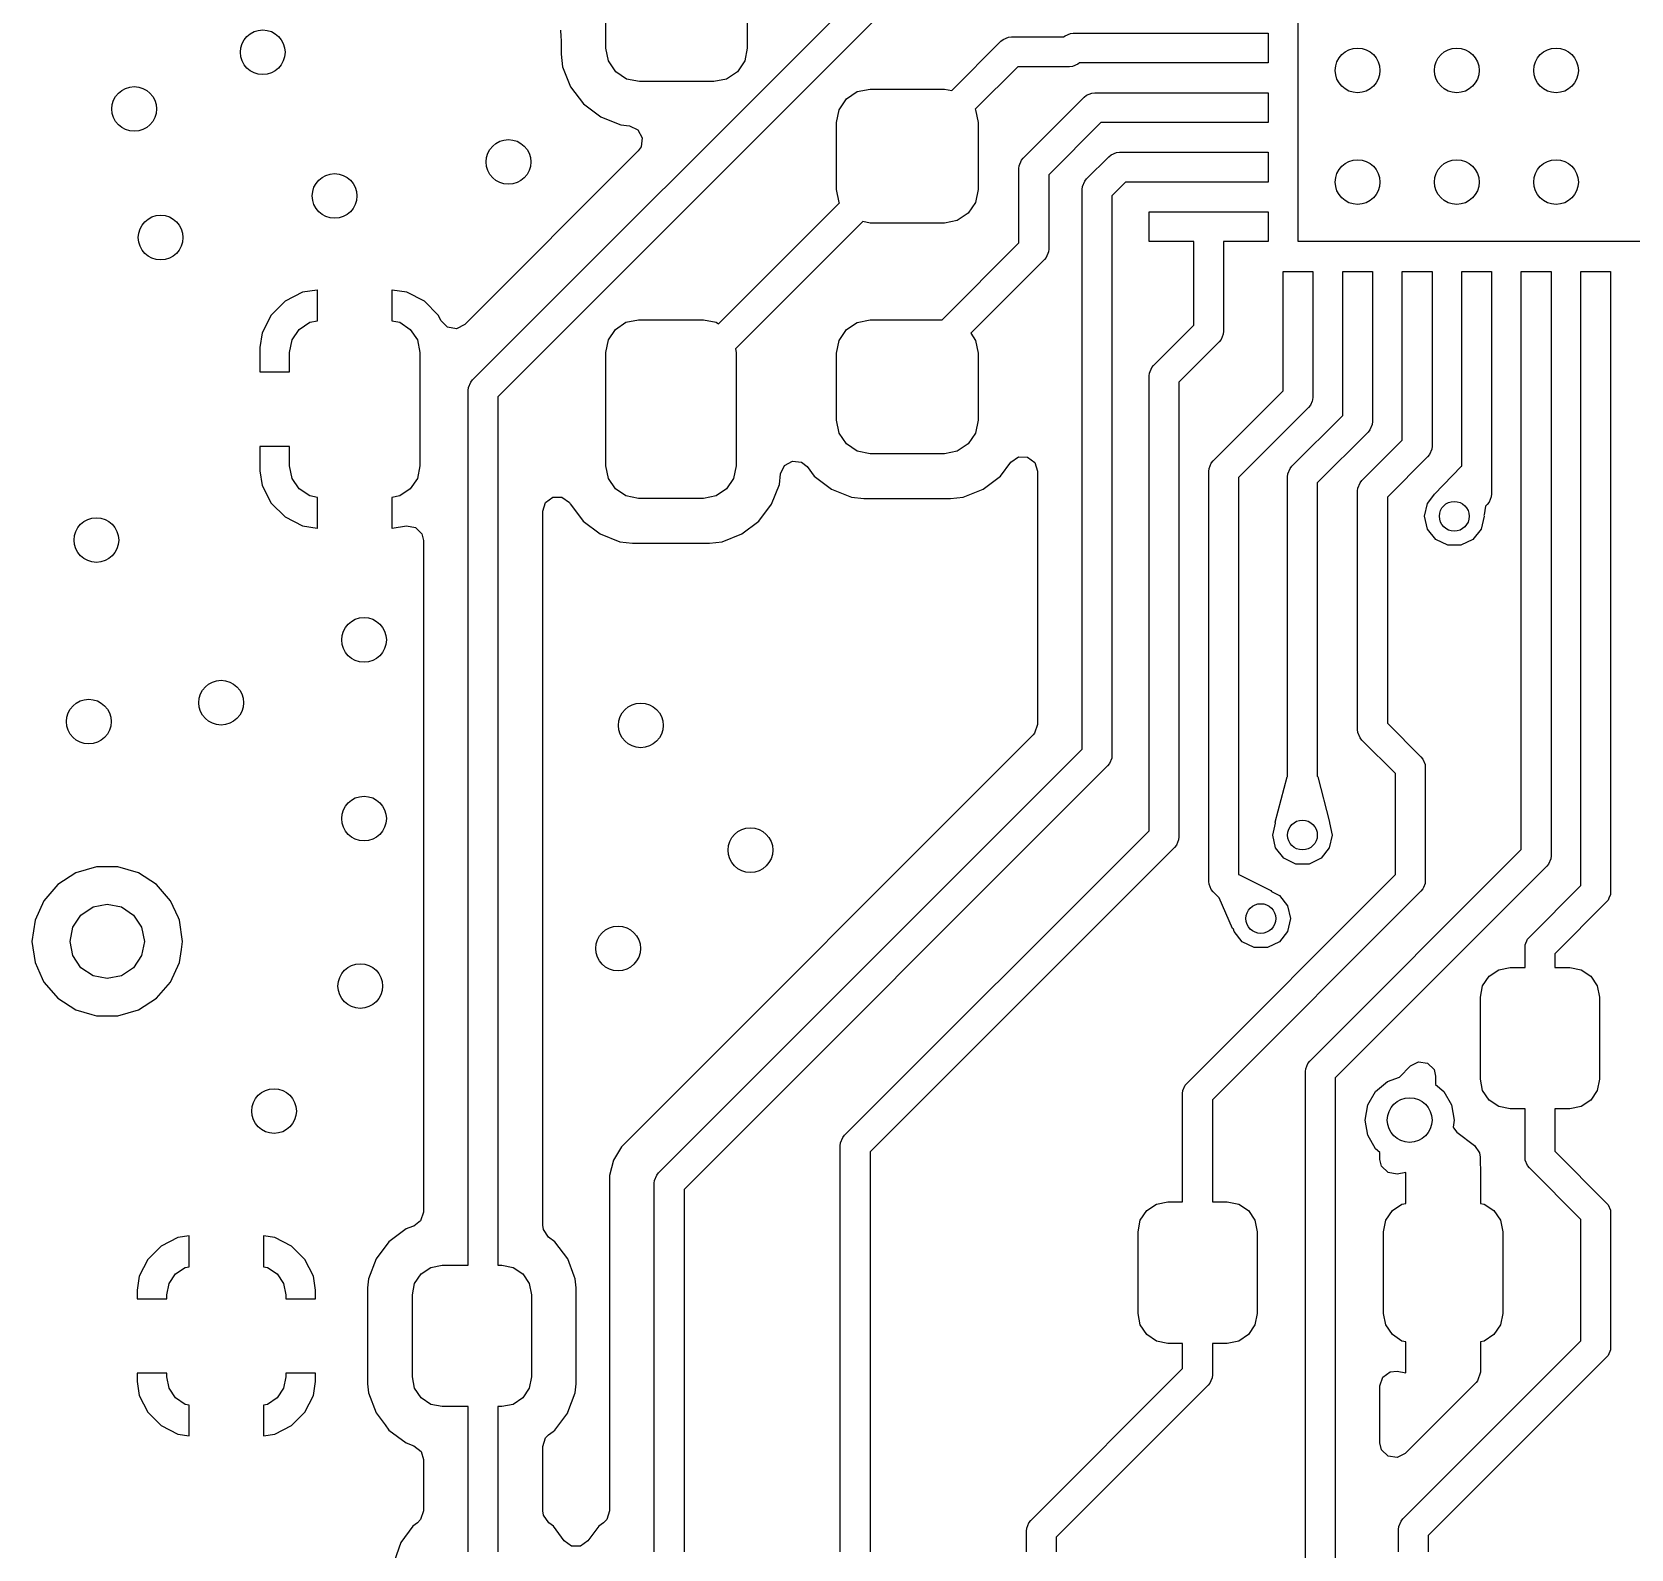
# Model space of a CAD drawing. Extents: x 4.86 to 6.59, y -5.87 to -4.13.
# Drawn here: x 5.488 to 5.9109, y -5.6528 to -5.2516 of the extents above; entities that cross this region are included whole.
import ezdxf

# ---------------------------------------------------------------- set-up
doc = ezdxf.new("R2010")
doc.units = 0
doc.header["$MEASUREMENT"] = 0
doc.layers.add('BLACK', color=7, linetype='CONTINUOUS')

msp = doc.modelspace()

# ---------------------------------------------------------------- linework, layer by layer
at = {"layer": 'BLACK', "linetype": 'CONTINUOUS'}
for p, q in [((5.82283, -5.30709), (5.82283, -5.15748)), ((5.6045, -5.34367), (5.70982, -5.23835)), ((5.63976, -5.25591), (5.63976, -5.23819)), ((5.67717, -5.23819), (5.67717, -5.25591)), ((5.71424, -5.24507), (5.61122, -5.34809)), ((5.62774, -5.25112), (5.62786, -5.25285)), ((5.62786, -5.25285), (5.62786, -5.25285)), ((5.62786, -5.25285), (5.62789, -5.25307)), ((5.74629, -5.25302), (5.74706, -5.25294)), ((5.74706, -5.25294), (5.76084, -5.25294)), ((5.76084, -5.25294), (5.76122, -5.25263)), ((5.76122, -5.25263), (5.76264, -5.25204)), ((5.76264, -5.25204), (5.7634, -5.25197)), ((5.7634, -5.25197), (5.79921, -5.25197)), ((5.79921, -5.25197), (5.81496, -5.25197)), ((5.81496, -5.25197), (5.81496, -5.25984)), ((5.62789, -5.25307), (5.62793, -5.25363)), ((5.62793, -5.25363), (5.62793, -5.25753)), ((5.64044, -5.2593), (5.63976, -5.25591)), ((5.67717, -5.25591), (5.67649, -5.2593)), ((5.73125, -5.26711), (5.74427, -5.2541)), ((5.74427, -5.2541), (5.74487, -5.25361)), ((5.74487, -5.25361), (5.74629, -5.25302)), ((5.62793, -5.25753), (5.62833, -5.26085)), ((5.62833, -5.26085), (5.63042, -5.26614)), ((5.64236, -5.26217), (5.64044, -5.2593)), ((5.67649, -5.2593), (5.67457, -5.26217)), ((5.74869, -5.26082), (5.73743, -5.27207)), ((5.76243, -5.26082), (5.74869, -5.26082)), ((5.7632, -5.26074), (5.76243, -5.26082)), ((5.76462, -5.26016), (5.7632, -5.26074)), ((5.765, -5.25984), (5.76462, -5.26016)), ((5.78346, -5.25984), (5.765, -5.25984)), ((5.81496, -5.25984), (5.78346, -5.25984)), ((5.64523, -5.26409), (5.64236, -5.26217)), ((5.64862, -5.26476), (5.64523, -5.26409)), ((5.66831, -5.26476), (5.64862, -5.26476)), ((5.6717, -5.26409), (5.66831, -5.26476)), ((5.67457, -5.26217), (5.6717, -5.26409)), ((5.63042, -5.26614), (5.63042, -5.26614)), ((5.63042, -5.26614), (5.63042, -5.26614)), ((5.63042, -5.26614), (5.63386, -5.27067)), ((5.70146, -5.2722), (5.70338, -5.26933)), ((5.70338, -5.26933), (5.70626, -5.26741)), ((5.70626, -5.26741), (5.70965, -5.26673)), ((5.70965, -5.26673), (5.72933, -5.26673)), ((5.72933, -5.26673), (5.73125, -5.26711)), ((5.75017, -5.28498), (5.76628, -5.26887)), ((5.76628, -5.26887), (5.76688, -5.26838)), ((5.76688, -5.26838), (5.76758, -5.26809)), ((5.76758, -5.26809), (5.7683, -5.26779)), ((5.7683, -5.26779), (5.76907, -5.26772)), ((5.76907, -5.26772), (5.79921, -5.26772)), ((5.79921, -5.26772), (5.81496, -5.26772)), ((5.81496, -5.26772), (5.81496, -5.27559)), ((5.63386, -5.27067), (5.63839, -5.27411)), ((5.70079, -5.27559), (5.70146, -5.2722)), ((5.73743, -5.27207), (5.73751, -5.2722)), ((5.73751, -5.2722), (5.73819, -5.27559)), ((5.63839, -5.27411), (5.63839, -5.27411)), ((5.63839, -5.27411), (5.63839, -5.27411)), ((5.63839, -5.27411), (5.64041, -5.27491)), ((5.64041, -5.27491), (5.64368, -5.2762)), ((5.64368, -5.2762), (5.64604, -5.27648)), ((5.64604, -5.27648), (5.64823, -5.27749)), ((5.64823, -5.27749), (5.6494, -5.2796)), ((5.70079, -5.29331), (5.70079, -5.27559)), ((5.73819, -5.27559), (5.73819, -5.29331)), ((5.7707, -5.27559), (5.75689, -5.2894)), ((5.78346, -5.27559), (5.7707, -5.27559)), ((5.81496, -5.27559), (5.78346, -5.27559)), ((5.64912, -5.28199), (5.64834, -5.28311)), ((5.6494, -5.2796), (5.64912, -5.28199)), ((5.64834, -5.28311), (5.60242, -5.32902)), ((5.74909, -5.287), (5.74968, -5.28558)), ((5.74968, -5.28558), (5.75017, -5.28498)), ((5.7669, -5.29052), (5.77281, -5.28462)), ((5.77281, -5.28462), (5.7734, -5.28413)), ((5.7734, -5.28413), (5.77482, -5.28354)), ((5.77482, -5.28354), (5.77559, -5.28346)), ((5.77559, -5.28346), (5.79921, -5.28346)), ((5.79921, -5.28346), (5.81496, -5.28346)), ((5.81496, -5.28346), (5.81496, -5.29134)), ((5.74902, -5.28777), (5.74909, -5.287)), ((5.74902, -5.30709), (5.74902, -5.28777)), ((5.75689, -5.2894), (5.75689, -5.30709)), ((5.76641, -5.29112), (5.7669, -5.29052)), ((5.70146, -5.2967), (5.70079, -5.29331)), ((5.73819, -5.29331), (5.73751, -5.2967)), ((5.76575, -5.29331), (5.76582, -5.29254)), ((5.76575, -5.44128), (5.76575, -5.29331)), ((5.76582, -5.29254), (5.76641, -5.29112)), ((5.77722, -5.29134), (5.77362, -5.29494)), ((5.77362, -5.29494), (5.77362, -5.44291)), ((5.78346, -5.29134), (5.77722, -5.29134)), ((5.81496, -5.29134), (5.78346, -5.29134)), ((5.66953, -5.32884), (5.70155, -5.29682)), ((5.70155, -5.29682), (5.70146, -5.2967)), ((5.73751, -5.2967), (5.73559, -5.29957)), ((5.78346, -5.30709), (5.78346, -5.29921)), ((5.78346, -5.29921), (5.81496, -5.29921)), ((5.81496, -5.29921), (5.81496, -5.30709)), ((5.70772, -5.30178), (5.67403, -5.33547)), ((5.70965, -5.30217), (5.70772, -5.30178)), ((5.72933, -5.30217), (5.70965, -5.30217)), ((5.73272, -5.30149), (5.72933, -5.30217)), ((5.73559, -5.29957), (5.73272, -5.30149)), ((5.72868, -5.32776), (5.74902, -5.30742)), ((5.74902, -5.30742), (5.74902, -5.30709)), ((5.75689, -5.30709), (5.75689, -5.30906)), ((5.79528, -5.30709), (5.78346, -5.30709)), ((5.79528, -5.32916), (5.79528, -5.30709)), ((5.81496, -5.30709), (5.80315, -5.30709)), ((5.80315, -5.30709), (5.80315, -5.33079)), ((5.92913, -5.30709), (5.82283, -5.30709)), ((5.75574, -5.31184), (5.73625, -5.33133)), ((5.75623, -5.31124), (5.75574, -5.31184)), ((5.75681, -5.30982), (5.75623, -5.31124)), ((5.75689, -5.30906), (5.75681, -5.30982)), ((5.8189, -5.34646), (5.8189, -5.31496)), ((5.8189, -5.31496), (5.82677, -5.31496)), ((5.82677, -5.31496), (5.82677, -5.33071)), ((5.83465, -5.34646), (5.83465, -5.31496)), ((5.83465, -5.31496), (5.84252, -5.31496)), ((5.84252, -5.31496), (5.84252, -5.33071)), ((5.85039, -5.34646), (5.85039, -5.31496)), ((5.85039, -5.31496), (5.85827, -5.31496)), ((5.85827, -5.31496), (5.85827, -5.33071)), ((5.86614, -5.34646), (5.86614, -5.31496)), ((5.86614, -5.31496), (5.87402, -5.31496)), ((5.87402, -5.31496), (5.87402, -5.33071)), ((5.88189, -5.34646), (5.88189, -5.31496)), ((5.88189, -5.31496), (5.88976, -5.31496)), ((5.88976, -5.31496), (5.88976, -5.33071)), ((5.89764, -5.34646), (5.89764, -5.31496)), ((5.89764, -5.31496), (5.90551, -5.31496)), ((5.90551, -5.31496), (5.90551, -5.33071)), ((5.55956, -5.32049), (5.5549, -5.32286)), ((5.56342, -5.31988), (5.55956, -5.32049)), ((5.56348, -5.31988), (5.56342, -5.31988)), ((5.56342, -5.31988), (5.56342, -5.31988)), ((5.56348, -5.328), (5.56348, -5.31988)), ((5.56348, -5.31988), (5.56348, -5.31988)), ((5.58324, -5.31988), (5.58317, -5.31988)), ((5.58317, -5.31988), (5.58317, -5.31988)), ((5.58317, -5.31988), (5.58317, -5.328)), ((5.5871, -5.32049), (5.58324, -5.31988)), ((5.59175, -5.32286), (5.5871, -5.32049)), ((5.5549, -5.32286), (5.55121, -5.32656)), ((5.59544, -5.32656), (5.59175, -5.32286)), ((5.55121, -5.32656), (5.54884, -5.33121)), ((5.55862, -5.33028), (5.56142, -5.32841)), ((5.56142, -5.32841), (5.56348, -5.328)), ((5.58317, -5.328), (5.58523, -5.32841)), ((5.58523, -5.32841), (5.58803, -5.33028)), ((5.59619, -5.32803), (5.59544, -5.32656)), ((5.5979, -5.32973), (5.59619, -5.32803)), ((5.60242, -5.32902), (5.60028, -5.33011)), ((5.64229, -5.33028), (5.64508, -5.32841)), ((5.64508, -5.32841), (5.64838, -5.32776)), ((5.64838, -5.32776), (5.6656, -5.32776)), ((5.6656, -5.32776), (5.6689, -5.32841)), ((5.6689, -5.32841), (5.66953, -5.32884)), ((5.70338, -5.33035), (5.70626, -5.32843)), ((5.70626, -5.32843), (5.70965, -5.32776)), ((5.70965, -5.32776), (5.72868, -5.32776)), ((5.54884, -5.33121), (5.54823, -5.33507)), ((5.5561, -5.33637), (5.55676, -5.33307)), ((5.55676, -5.33307), (5.55862, -5.33028)), ((5.58803, -5.33028), (5.5899, -5.33307)), ((5.5899, -5.33307), (5.59055, -5.33637)), ((5.60028, -5.33011), (5.5979, -5.32973)), ((5.63976, -5.33637), (5.64042, -5.33307)), ((5.64042, -5.33307), (5.64229, -5.33028)), ((5.70079, -5.33661), (5.70146, -5.33322)), ((5.70146, -5.33322), (5.70338, -5.33035)), ((5.73625, -5.33133), (5.73751, -5.33322)), ((5.73751, -5.33322), (5.73819, -5.33661)), ((5.78462, -5.33981), (5.79528, -5.32916)), ((5.80249, -5.33297), (5.802, -5.33357)), ((5.80307, -5.33156), (5.80249, -5.33297)), ((5.80315, -5.33079), (5.80307, -5.33156)), ((5.82677, -5.33071), (5.82677, -5.34817)), ((5.84252, -5.33071), (5.84252, -5.35469)), ((5.85827, -5.33071), (5.85827, -5.36121)), ((5.87402, -5.33071), (5.87402, -5.37381)), ((5.88976, -5.33071), (5.88976, -5.46949)), ((5.90551, -5.33071), (5.90551, -5.479)), ((5.54823, -5.33507), (5.54823, -5.34154)), ((5.5561, -5.34154), (5.5561, -5.33637)), ((5.59055, -5.33637), (5.59055, -5.36639)), ((5.63976, -5.36639), (5.63976, -5.33637)), ((5.67403, -5.33547), (5.67421, -5.33637)), ((5.67421, -5.33637), (5.67421, -5.36639)), ((5.70079, -5.35433), (5.70079, -5.33661)), ((5.73819, -5.33661), (5.73819, -5.35433)), ((5.802, -5.33357), (5.79134, -5.34423)), ((5.54823, -5.34154), (5.54823, -5.34154)), ((5.54823, -5.34154), (5.5561, -5.34154)), ((5.78354, -5.34183), (5.78413, -5.34041)), ((5.78413, -5.34041), (5.78462, -5.33981)), ((5.60335, -5.34646), (5.60342, -5.34569)), ((5.60342, -5.34569), (5.60401, -5.34427)), ((5.60401, -5.34427), (5.6045, -5.34367)), ((5.78346, -5.3426), (5.78354, -5.34183)), ((5.78346, -5.46286), (5.78346, -5.3426)), ((5.79134, -5.34423), (5.79134, -5.46449)), ((5.60335, -5.57776), (5.60335, -5.34646)), ((5.61122, -5.34809), (5.61122, -5.57776)), ((5.80037, -5.36507), (5.8189, -5.34653)), ((5.8189, -5.34653), (5.8189, -5.34646)), ((5.82657, -5.34924), (5.82611, -5.35035)), ((5.8267, -5.34893), (5.82657, -5.34924)), ((5.82677, -5.34817), (5.8267, -5.34893)), ((5.83465, -5.35306), (5.83465, -5.34646)), ((5.85039, -5.35958), (5.85039, -5.34646)), ((5.86614, -5.36649), (5.86614, -5.34646)), ((5.88189, -5.46786), (5.88189, -5.34646)), ((5.89764, -5.47737), (5.89764, -5.34646)), ((5.70146, -5.35772), (5.70079, -5.35433)), ((5.73819, -5.35433), (5.73751, -5.35772)), ((5.82562, -5.35095), (5.80709, -5.36948)), ((5.82122, -5.36649), (5.83465, -5.35306)), ((5.82611, -5.35035), (5.82562, -5.35095)), ((5.70338, -5.36059), (5.70146, -5.35772)), ((5.73751, -5.35772), (5.73559, -5.36059)), ((5.84137, -5.35747), (5.82794, -5.3709)), ((5.84186, -5.35688), (5.84137, -5.35747)), ((5.84244, -5.35546), (5.84186, -5.35688)), ((5.84252, -5.35469), (5.84244, -5.35546)), ((5.5561, -5.36122), (5.54823, -5.36122)), ((5.54823, -5.36122), (5.54823, -5.36122)), ((5.54823, -5.36122), (5.54823, -5.36769)), ((5.5561, -5.36639), (5.5561, -5.36122)), ((5.70626, -5.36251), (5.70338, -5.36059)), ((5.70965, -5.36319), (5.70626, -5.36251)), ((5.73272, -5.36251), (5.72933, -5.36319)), ((5.73559, -5.36059), (5.73272, -5.36251)), ((5.83974, -5.37024), (5.85039, -5.35958)), ((5.85819, -5.36198), (5.85761, -5.36337)), ((5.85827, -5.36121), (5.85819, -5.36198)), ((5.55676, -5.36968), (5.5561, -5.36639)), ((5.59055, -5.36639), (5.5899, -5.36968)), ((5.64042, -5.36968), (5.63976, -5.36639)), ((5.67421, -5.36639), (5.67356, -5.36968)), ((5.68599, -5.36846), (5.687, -5.36627)), ((5.687, -5.36627), (5.6891, -5.3651)), ((5.6891, -5.3651), (5.69149, -5.36539)), ((5.69149, -5.36539), (5.69296, -5.36657)), ((5.69296, -5.36657), (5.69488, -5.3691)), ((5.72933, -5.36319), (5.70965, -5.36319)), ((5.7441, -5.3691), (5.74691, -5.36538)), ((5.74691, -5.36538), (5.74889, -5.36401)), ((5.74889, -5.36401), (5.7513, -5.36406)), ((5.7513, -5.36406), (5.75322, -5.36551)), ((5.75322, -5.36551), (5.75392, -5.36774)), ((5.79921, -5.36785), (5.79929, -5.36708)), ((5.79929, -5.36708), (5.79988, -5.36566)), ((5.79988, -5.36566), (5.80037, -5.36507)), ((5.82014, -5.3685), (5.82073, -5.36708)), ((5.82073, -5.36708), (5.82122, -5.36649)), ((5.85711, -5.364), (5.84646, -5.37465)), ((5.8576, -5.3634), (5.85711, -5.364)), ((5.85761, -5.36337), (5.8576, -5.3634)), ((5.85892, -5.37382), (5.86601, -5.36655)), ((5.86601, -5.36655), (5.86614, -5.36649)), ((5.54823, -5.36769), (5.54884, -5.37155)), ((5.55862, -5.37248), (5.55676, -5.36968)), ((5.5899, -5.36968), (5.58803, -5.37248)), ((5.64229, -5.37248), (5.64042, -5.36968)), ((5.67356, -5.36968), (5.67169, -5.37248)), ((5.68359, -5.3765), (5.68565, -5.37127)), ((5.68565, -5.37127), (5.68599, -5.36846)), ((5.69488, -5.3691), (5.69488, -5.3691)), ((5.69488, -5.3691), (5.69941, -5.37253)), ((5.73957, -5.37253), (5.7441, -5.3691)), ((5.75392, -5.36774), (5.75392, -5.43477)), ((5.79921, -5.47626), (5.79921, -5.36785)), ((5.80709, -5.36948), (5.80709, -5.47446)), ((5.82006, -5.36927), (5.82014, -5.3685)), ((5.82006, -5.44848), (5.82006, -5.36927)), ((5.82794, -5.3709), (5.82794, -5.44844)), ((5.83866, -5.37225), (5.83925, -5.37084)), ((5.83925, -5.37084), (5.83974, -5.37024)), ((5.54884, -5.37155), (5.55121, -5.3762)), ((5.56142, -5.37434), (5.55862, -5.37248)), ((5.56348, -5.37476), (5.56142, -5.37434)), ((5.56348, -5.38287), (5.56348, -5.37476)), ((5.58523, -5.37434), (5.58317, -5.37476)), ((5.58317, -5.37476), (5.58317, -5.38287)), ((5.58803, -5.37248), (5.58523, -5.37434)), ((5.6238, -5.37604), (5.62574, -5.37463)), ((5.62574, -5.37463), (5.62815, -5.37463)), ((5.62815, -5.37463), (5.6301, -5.37604)), ((5.64508, -5.37434), (5.64229, -5.37248)), ((5.64838, -5.375), (5.64508, -5.37434)), ((5.6656, -5.375), (5.64838, -5.375)), ((5.6689, -5.37434), (5.6656, -5.375)), ((5.67169, -5.37248), (5.6689, -5.37434)), ((5.69941, -5.37253), (5.69941, -5.37253)), ((5.69941, -5.37253), (5.69941, -5.37253)), ((5.69941, -5.37253), (5.70206, -5.37358)), ((5.70206, -5.37358), (5.7047, -5.37462)), ((5.7047, -5.37462), (5.70803, -5.37502)), ((5.70803, -5.37502), (5.70803, -5.37502)), ((5.70803, -5.37502), (5.73095, -5.37502)), ((5.73095, -5.37502), (5.73428, -5.37462)), ((5.73095, -5.37502), (5.73095, -5.37502)), ((5.73428, -5.37462), (5.73957, -5.37253)), ((5.83858, -5.37302), (5.83866, -5.37225)), ((5.83858, -5.43609), (5.83858, -5.37302)), ((5.84646, -5.37465), (5.84646, -5.43446)), ((5.85708, -5.3763), (5.85879, -5.37415)), ((5.85879, -5.37414), (5.85892, -5.37382)), ((5.85879, -5.37415), (5.85879, -5.37414)), ((5.87394, -5.37458), (5.87335, -5.376)), ((5.87402, -5.37381), (5.87394, -5.37458)), ((5.55121, -5.3762), (5.5549, -5.37989)), ((5.62305, -5.37834), (5.6238, -5.37604)), ((5.62305, -5.56718), (5.62305, -5.37834)), ((5.6301, -5.37604), (5.63035, -5.37643)), ((5.63035, -5.37643), (5.63039, -5.3765)), ((5.63039, -5.3765), (5.63039, -5.3765)), ((5.63039, -5.3765), (5.63378, -5.38098)), ((5.68019, -5.38098), (5.68359, -5.3765)), ((5.8563, -5.37971), (5.85708, -5.3763)), ((5.85708, -5.38313), (5.8563, -5.37971)), ((5.87205, -5.37971), (5.87127, -5.38313)), ((5.87211, -5.37932), (5.872, -5.3795)), ((5.872, -5.3795), (5.87205, -5.37971)), ((5.87245, -5.37701), (5.87211, -5.37932)), ((5.87286, -5.37659), (5.87245, -5.37701)), ((5.87335, -5.376), (5.87286, -5.37659)), ((5.5549, -5.37989), (5.55956, -5.38226)), ((5.55956, -5.38226), (5.56342, -5.38287)), ((5.56342, -5.38287), (5.56348, -5.38287)), ((5.58317, -5.38287), (5.58317, -5.38287)), ((5.58317, -5.38287), (5.58324, -5.38287)), ((5.58324, -5.38287), (5.58701, -5.38228)), ((5.58701, -5.38228), (5.58939, -5.38265)), ((5.58939, -5.38265), (5.59109, -5.38436)), ((5.63378, -5.38098), (5.63826, -5.38437)), ((5.67571, -5.38437), (5.68019, -5.38098)), ((5.85926, -5.38587), (5.85708, -5.38313)), ((5.87127, -5.38313), (5.86908, -5.38587)), ((5.59109, -5.38436), (5.59152, -5.38613)), ((5.59152, -5.38613), (5.59152, -5.56374)), ((5.63826, -5.38437), (5.63826, -5.38437)), ((5.63826, -5.38437), (5.63826, -5.38437)), ((5.63826, -5.38437), (5.64349, -5.38644)), ((5.64349, -5.38644), (5.64349, -5.38644)), ((5.64349, -5.38644), (5.64678, -5.38683)), ((5.64678, -5.38683), (5.64678, -5.38683)), ((5.64678, -5.38683), (5.6672, -5.38683)), ((5.6672, -5.38683), (5.67049, -5.38644)), ((5.6672, -5.38683), (5.6672, -5.38683)), ((5.67049, -5.38644), (5.67571, -5.38437)), ((5.86242, -5.38739), (5.85926, -5.38587)), ((5.86593, -5.38739), (5.86242, -5.38739)), ((5.86908, -5.38587), (5.86593, -5.38739)), ((5.75392, -5.43477), (5.75317, -5.43706)), ((5.84646, -5.43446), (5.85534, -5.44335)), ((5.75278, -5.43752), (5.64388, -5.54642)), ((5.75317, -5.43706), (5.75278, -5.43752)), ((5.83866, -5.43686), (5.83858, -5.43609)), ((5.83925, -5.43828), (5.83866, -5.43686)), ((5.83974, -5.43888), (5.83925, -5.43828)), ((5.84862, -5.44776), (5.83974, -5.43888)), ((5.65371, -5.55332), (5.76575, -5.44128)), ((5.77362, -5.44291), (5.77355, -5.44368)), ((5.77247, -5.4457), (5.66043, -5.55773)), ((5.77296, -5.4451), (5.77247, -5.4457)), ((5.77355, -5.44368), (5.77296, -5.4451)), ((5.85534, -5.44335), (5.85583, -5.44394)), ((5.85583, -5.44394), (5.85583, -5.44394)), ((5.85583, -5.44394), (5.85642, -5.44536)), ((5.85642, -5.44536), (5.85649, -5.44613)), ((5.85649, -5.44613), (5.85649, -5.47607)), ((5.81683, -5.4606), (5.81997, -5.4486)), ((5.81997, -5.4486), (5.82006, -5.44848)), ((5.82794, -5.44844), (5.82803, -5.4486)), ((5.82803, -5.4486), (5.83117, -5.4606)), ((5.84862, -5.47444), (5.84862, -5.44776)), ((5.70292, -5.5434), (5.78346, -5.46286)), ((5.81613, -5.464), (5.81684, -5.46086)), ((5.81691, -5.46742), (5.81613, -5.464)), ((5.81684, -5.46086), (5.81683, -5.4606)), ((5.83187, -5.464), (5.83109, -5.46742)), ((5.83117, -5.4606), (5.83114, -5.46081)), ((5.83114, -5.46081), (5.83187, -5.464)), ((5.79019, -5.46728), (5.70965, -5.54782)), ((5.79068, -5.46668), (5.79019, -5.46728)), ((5.79126, -5.46526), (5.79068, -5.46668)), ((5.79134, -5.46449), (5.79126, -5.46526)), ((5.81909, -5.47016), (5.81691, -5.46742)), ((5.82596, -5.52379), (5.88189, -5.46786)), ((5.83109, -5.46742), (5.82891, -5.47016)), ((5.50504, -5.47242), (5.4996, -5.47402)), ((5.51071, -5.47242), (5.50504, -5.47242)), ((5.50504, -5.47242), (5.50504, -5.47242)), ((5.51614, -5.47402), (5.51071, -5.47242)), ((5.51071, -5.47242), (5.51071, -5.47242)), ((5.82225, -5.47168), (5.81909, -5.47016)), ((5.82575, -5.47168), (5.82225, -5.47168)), ((5.82891, -5.47016), (5.82575, -5.47168)), ((5.88861, -5.47227), (5.83268, -5.52821)), ((5.8891, -5.47168), (5.88861, -5.47227)), ((5.88969, -5.47026), (5.8891, -5.47168)), ((5.88976, -5.46949), (5.88969, -5.47026)), ((5.49484, -5.47708), (5.49113, -5.48136)), ((5.4996, -5.47402), (5.49484, -5.47708)), ((5.4996, -5.47402), (5.4996, -5.47402)), ((5.52091, -5.47708), (5.51614, -5.47402)), ((5.51614, -5.47402), (5.51614, -5.47402)), ((5.51614, -5.47402), (5.51614, -5.47402)), ((5.51614, -5.47402), (5.51614, -5.47402)), ((5.52462, -5.48136), (5.52091, -5.47708)), ((5.52091, -5.47708), (5.52091, -5.47708)), ((5.52091, -5.47708), (5.52091, -5.47708)), ((5.79348, -5.52958), (5.84862, -5.47444)), ((5.79929, -5.47702), (5.79921, -5.47626)), ((5.79988, -5.47844), (5.79929, -5.47702)), ((5.80709, -5.47446), (5.80718, -5.47448)), ((5.80718, -5.47448), (5.81562, -5.47864)), ((5.85642, -5.47684), (5.856, -5.47784)), ((5.85649, -5.47607), (5.85642, -5.47684)), ((5.80037, -5.47904), (5.79988, -5.47844)), ((5.85534, -5.47885), (5.8002, -5.53399)), ((5.80196, -5.48064), (5.80037, -5.47904)), ((5.80554, -5.48871), (5.80196, -5.48064)), ((5.81562, -5.47864), (5.81586, -5.4789)), ((5.81586, -5.4789), (5.81586, -5.47896)), ((5.81586, -5.47896), (5.81791, -5.47995)), ((5.81791, -5.47995), (5.82009, -5.48269)), ((5.85583, -5.47825), (5.85534, -5.47885)), ((5.856, -5.47784), (5.85583, -5.47825)), ((5.88403, -5.49098), (5.89764, -5.47737)), ((5.90485, -5.48119), (5.90436, -5.48178)), ((5.90505, -5.48071), (5.90485, -5.48119)), ((5.90544, -5.47977), (5.90505, -5.48071)), ((5.90551, -5.479), (5.90544, -5.47977)), ((5.49113, -5.48136), (5.48877, -5.48652)), ((5.49878, -5.48836), (5.50091, -5.48517)), ((5.50091, -5.48517), (5.50411, -5.48303)), ((5.50411, -5.48303), (5.50787, -5.48228)), ((5.50787, -5.48228), (5.51164, -5.48303)), ((5.51164, -5.48303), (5.51483, -5.48517)), ((5.51483, -5.48517), (5.51697, -5.48836)), ((5.52671, -5.48594), (5.52462, -5.48136)), ((5.82009, -5.48269), (5.82087, -5.4861)), ((5.90436, -5.48178), (5.89075, -5.49539)), ((5.48877, -5.48652), (5.48797, -5.49213)), ((5.49803, -5.49213), (5.49878, -5.48836)), ((5.51697, -5.48836), (5.51772, -5.49213)), ((5.52698, -5.48652), (5.52671, -5.48594)), ((5.52778, -5.49213), (5.52698, -5.48652)), ((5.80577, -5.48893), (5.80554, -5.48871)), ((5.8059, -5.48952), (5.80577, -5.48893)), ((5.80809, -5.49226), (5.8059, -5.48952)), ((5.82009, -5.48952), (5.81791, -5.49226)), ((5.82087, -5.4861), (5.82009, -5.48952)), ((5.48797, -5.49213), (5.48877, -5.49773)), ((5.48797, -5.49213), (5.48797, -5.49213)), ((5.49878, -5.49589), (5.49803, -5.49213)), ((5.51772, -5.49213), (5.51697, -5.49589)), ((5.52748, -5.49423), (5.52778, -5.49213)), ((5.52778, -5.49213), (5.52778, -5.49213)), ((5.81125, -5.49378), (5.80809, -5.49226)), ((5.81475, -5.49378), (5.81125, -5.49378)), ((5.81791, -5.49226), (5.81475, -5.49378)), ((5.88287, -5.49376), (5.88295, -5.493)), ((5.88287, -5.49902), (5.88287, -5.49376)), ((5.88295, -5.493), (5.88354, -5.49158)), ((5.88354, -5.49158), (5.88403, -5.49098)), ((5.48877, -5.49773), (5.4907, -5.50196)), ((5.50091, -5.49909), (5.49878, -5.49589)), ((5.51697, -5.49589), (5.51483, -5.49909)), ((5.52462, -5.50289), (5.52698, -5.49773)), ((5.52698, -5.49773), (5.52748, -5.49423)), ((5.89075, -5.49539), (5.89075, -5.49902)), ((5.4907, -5.50196), (5.49113, -5.50289)), ((5.50411, -5.50122), (5.50091, -5.49909)), ((5.50787, -5.50197), (5.50411, -5.50122)), ((5.51164, -5.50122), (5.50787, -5.50197)), ((5.51483, -5.49909), (5.51164, -5.50122)), ((5.87166, -5.50388), (5.87337, -5.50132)), ((5.87337, -5.50132), (5.87592, -5.49962)), ((5.87592, -5.49962), (5.87894, -5.49902)), ((5.87894, -5.49902), (5.88287, -5.49902)), ((5.89075, -5.49902), (5.89469, -5.49902)), ((5.89469, -5.49902), (5.8977, -5.49962)), ((5.8977, -5.49962), (5.90025, -5.50132)), ((5.90025, -5.50132), (5.90196, -5.50388)), ((5.49113, -5.50289), (5.49429, -5.50654)), ((5.49429, -5.50654), (5.49484, -5.50717)), ((5.52091, -5.50717), (5.52462, -5.50289)), ((5.87106, -5.50689), (5.87166, -5.50388)), ((5.90196, -5.50388), (5.90256, -5.50689)), ((5.49484, -5.50717), (5.4996, -5.51023)), ((5.4996, -5.51023), (5.4996, -5.51023)), ((5.4996, -5.51023), (5.5038, -5.51147)), ((5.51071, -5.51183), (5.51614, -5.51023)), ((5.51614, -5.51023), (5.52091, -5.50717)), ((5.87106, -5.52854), (5.87106, -5.50689)), ((5.90256, -5.50689), (5.90256, -5.52854)), ((5.5038, -5.51147), (5.50504, -5.51183)), ((5.50504, -5.51183), (5.50504, -5.51183)), ((5.50504, -5.51183), (5.50504, -5.51183)), ((5.50504, -5.51183), (5.50504, -5.51183)), ((5.50504, -5.51183), (5.51071, -5.51183)), ((5.51071, -5.51183), (5.51071, -5.51183)), ((5.8248, -5.52657), (5.82488, -5.52581)), ((5.8248, -5.66077), (5.8248, -5.52657)), ((5.82488, -5.52581), (5.82547, -5.52439)), ((5.82547, -5.52439), (5.82596, -5.52379)), ((5.84963, -5.52799), (5.85258, -5.52504)), ((5.85258, -5.52504), (5.85472, -5.52394)), ((5.85472, -5.52394), (5.8571, -5.52432)), ((5.8571, -5.52432), (5.85881, -5.52602)), ((5.85881, -5.52602), (5.85923, -5.52779)), ((5.85923, -5.52779), (5.85923, -5.52995)), ((5.79232, -5.53236), (5.7924, -5.53159)), ((5.7924, -5.53159), (5.79299, -5.53018)), ((5.79299, -5.53018), (5.79348, -5.52958)), ((5.83268, -5.52821), (5.83268, -5.6624)), ((5.84126, -5.53533), (5.84331, -5.53178)), ((5.84331, -5.53178), (5.84646, -5.52914)), ((5.84646, -5.52914), (5.84963, -5.52799)), ((5.85923, -5.52995), (5.86141, -5.53178)), ((5.86141, -5.53178), (5.86346, -5.53533)), ((5.87166, -5.53156), (5.87106, -5.52854)), ((5.87337, -5.53411), (5.87166, -5.53156)), ((5.90196, -5.53156), (5.90025, -5.53411)), ((5.90256, -5.52854), (5.90196, -5.53156)), ((5.79232, -5.56102), (5.79232, -5.53236)), ((5.8002, -5.53399), (5.8002, -5.56102)), ((5.84055, -5.53937), (5.84126, -5.53533)), ((5.86346, -5.53533), (5.86417, -5.53937)), ((5.87592, -5.53582), (5.87337, -5.53411)), ((5.87894, -5.53642), (5.87592, -5.53582)), ((5.8977, -5.53582), (5.89469, -5.53642)), ((5.90025, -5.53411), (5.8977, -5.53582)), ((5.84126, -5.54341), (5.84055, -5.53937)), ((5.86417, -5.53937), (5.86384, -5.54126)), ((5.88287, -5.53642), (5.87894, -5.53642)), ((5.88287, -5.54924), (5.88287, -5.53642)), ((5.89469, -5.53642), (5.89075, -5.53642)), ((5.89075, -5.53642), (5.89075, -5.54761)), ((5.70185, -5.54542), (5.70244, -5.544)), ((5.70244, -5.544), (5.70292, -5.5434)), ((5.84331, -5.54696), (5.84126, -5.54341)), ((5.86384, -5.54126), (5.86398, -5.54144)), ((5.86398, -5.54144), (5.86486, -5.54262)), ((5.86486, -5.54262), (5.86486, -5.54262)), ((5.86486, -5.54262), (5.86486, -5.54262)), ((5.86486, -5.54262), (5.86948, -5.54608)), ((5.64388, -5.54642), (5.6418, -5.55002)), ((5.70177, -5.54619), (5.70185, -5.54542)), ((5.70177, -5.65354), (5.70177, -5.54619)), ((5.70965, -5.54782), (5.70965, -5.65354)), ((5.84451, -5.54796), (5.84331, -5.54696)), ((5.84451, -5.54979), (5.84451, -5.54796)), ((5.86948, -5.54608), (5.87087, -5.54805)), ((5.87087, -5.54805), (5.87104, -5.5492)), ((5.89075, -5.54761), (5.90436, -5.56122)), ((5.6418, -5.55002), (5.64073, -5.55403)), ((5.6418, -5.55002), (5.6418, -5.55002)), ((5.6418, -5.55002), (5.6418, -5.55002)), ((5.84493, -5.55156), (5.84451, -5.54979)), ((5.84664, -5.55326), (5.84493, -5.55156)), ((5.87104, -5.5492), (5.87104, -5.55142)), ((5.87104, -5.55142), (5.87106, -5.55172)), ((5.87106, -5.55172), (5.87106, -5.56142)), ((5.88295, -5.55), (5.88287, -5.54924)), ((5.88354, -5.55142), (5.88295, -5.55)), ((5.88403, -5.55202), (5.88354, -5.55142)), ((5.89764, -5.56563), (5.88403, -5.55202)), ((5.64073, -5.55403), (5.64073, -5.64272)), ((5.65256, -5.5561), (5.65263, -5.55533)), ((5.65256, -5.65354), (5.65256, -5.5561)), ((5.65263, -5.55533), (5.65322, -5.55392)), ((5.65322, -5.55392), (5.65371, -5.55332)), ((5.84902, -5.55364), (5.84664, -5.55326)), ((5.85138, -5.55327), (5.84902, -5.55364)), ((5.85138, -5.56142), (5.85138, -5.55327)), ((5.66043, -5.55773), (5.66043, -5.65354)), ((5.78282, -5.56333), (5.78537, -5.56162)), ((5.78537, -5.56162), (5.78839, -5.56102)), ((5.78839, -5.56102), (5.79232, -5.56102)), ((5.8002, -5.56102), (5.80413, -5.56102)), ((5.80413, -5.56102), (5.80715, -5.56162)), ((5.80715, -5.56162), (5.8097, -5.56333)), ((5.84778, -5.56333), (5.85033, -5.56162)), ((5.85033, -5.56162), (5.85138, -5.56142)), ((5.87106, -5.56142), (5.87211, -5.56162)), ((5.87211, -5.56162), (5.87466, -5.56333)), ((5.90436, -5.56122), (5.90485, -5.56181)), ((5.59152, -5.56374), (5.59077, -5.56603)), ((5.78051, -5.5689), (5.78111, -5.56588)), ((5.78111, -5.56588), (5.78282, -5.56333)), ((5.8097, -5.56333), (5.81141, -5.56588)), ((5.81141, -5.56588), (5.81201, -5.5689)), ((5.84547, -5.5689), (5.84607, -5.56588)), ((5.84607, -5.56588), (5.84778, -5.56333)), ((5.87466, -5.56333), (5.87637, -5.56588)), ((5.87637, -5.56588), (5.87697, -5.5689)), ((5.89764, -5.59778), (5.89764, -5.56563)), ((5.90485, -5.56181), (5.90544, -5.56323)), ((5.90544, -5.56323), (5.90551, -5.564)), ((5.90551, -5.564), (5.90551, -5.59941)), ((5.52953, -5.57), (5.52657, -5.57047)), ((5.52953, -5.57815), (5.52953, -5.57)), ((5.55217, -5.57047), (5.54921, -5.57)), ((5.54921, -5.57), (5.54921, -5.57815)), ((5.58692, -5.56816), (5.58238, -5.57155)), ((5.58859, -5.56753), (5.58692, -5.56816)), ((5.58692, -5.56816), (5.58692, -5.56816)), ((5.58898, -5.56739), (5.58859, -5.56753)), ((5.59077, -5.56603), (5.58898, -5.56739)), ((5.62323, -5.56834), (5.62305, -5.56718)), ((5.62461, -5.5703), (5.62323, -5.56834)), ((5.78051, -5.59055), (5.78051, -5.5689)), ((5.81201, -5.5689), (5.81201, -5.59055)), ((5.84547, -5.59055), (5.84547, -5.5689)), ((5.87697, -5.5689), (5.87697, -5.59055)), ((5.52212, -5.57273), (5.5186, -5.57626)), ((5.52657, -5.57047), (5.52212, -5.57273)), ((5.52657, -5.57047), (5.52657, -5.57047)), ((5.55662, -5.57273), (5.55217, -5.57047)), ((5.55217, -5.57047), (5.55217, -5.57047)), ((5.56014, -5.57626), (5.55662, -5.57273)), ((5.58238, -5.57155), (5.57898, -5.57609)), ((5.58238, -5.57155), (5.58238, -5.57155)), ((5.62628, -5.57155), (5.62461, -5.5703)), ((5.62968, -5.57609), (5.62628, -5.57155)), ((5.62628, -5.57155), (5.62628, -5.57155)), ((5.62628, -5.57155), (5.62628, -5.57155)), ((5.62628, -5.57155), (5.62628, -5.57155)), ((5.62628, -5.57155), (5.62628, -5.57155)), ((5.5186, -5.57626), (5.51633, -5.5807)), ((5.52593, -5.58006), (5.52848, -5.57836)), ((5.52848, -5.57836), (5.52953, -5.57815)), ((5.54921, -5.57815), (5.55026, -5.57836)), ((5.55026, -5.57836), (5.55281, -5.58006)), ((5.56241, -5.5807), (5.56014, -5.57626)), ((5.57898, -5.57609), (5.577, -5.5814)), ((5.59089, -5.58006), (5.59344, -5.57836)), ((5.59344, -5.57836), (5.59646, -5.57776)), ((5.59646, -5.57776), (5.60335, -5.57776)), ((5.61122, -5.57776), (5.6122, -5.57776)), ((5.6122, -5.57776), (5.61522, -5.57836)), ((5.61522, -5.57836), (5.61777, -5.58006)), ((5.6314, -5.5807), (5.62968, -5.57609)), ((5.51633, -5.5807), (5.51575, -5.58439)), ((5.51633, -5.5807), (5.51633, -5.5807)), ((5.52362, -5.58563), (5.52422, -5.58262)), ((5.52422, -5.58262), (5.52593, -5.58006)), ((5.55281, -5.58006), (5.55452, -5.58262)), ((5.55452, -5.58262), (5.55512, -5.58563)), ((5.56299, -5.58439), (5.56241, -5.5807)), ((5.56241, -5.5807), (5.56241, -5.5807)), ((5.577, -5.5814), (5.57675, -5.58375)), ((5.577, -5.5814), (5.577, -5.5814)), ((5.58858, -5.58563), (5.58918, -5.58262)), ((5.58918, -5.58262), (5.59089, -5.58006)), ((5.61777, -5.58006), (5.61948, -5.58262)), ((5.61948, -5.58262), (5.62008, -5.58563)), ((5.63166, -5.5814), (5.6314, -5.5807)), ((5.63191, -5.58375), (5.63166, -5.5814)), ((5.51575, -5.58439), (5.51575, -5.58661)), ((5.51575, -5.58661), (5.51575, -5.58661)), ((5.51575, -5.58661), (5.52362, -5.58661)), ((5.52362, -5.58661), (5.52362, -5.58563)), ((5.55512, -5.58563), (5.55512, -5.58661)), ((5.55512, -5.58661), (5.56299, -5.58661)), ((5.56299, -5.58661), (5.56299, -5.58439)), ((5.56299, -5.58439), (5.56299, -5.58439)), ((5.56299, -5.58661), (5.56299, -5.58661)), ((5.57675, -5.58375), (5.57675, -5.60917)), ((5.58858, -5.60728), (5.58858, -5.58563)), ((5.62008, -5.58563), (5.62008, -5.60728)), ((5.63191, -5.60917), (5.63191, -5.58375)), ((5.78111, -5.59356), (5.78051, -5.59055)), ((5.81201, -5.59055), (5.81141, -5.59356)), ((5.84607, -5.59356), (5.84547, -5.59055)), ((5.87697, -5.59055), (5.87637, -5.59356)), ((5.78282, -5.59612), (5.78111, -5.59356)), ((5.81141, -5.59356), (5.8097, -5.59612)), ((5.84778, -5.59612), (5.84607, -5.59356)), ((5.87637, -5.59356), (5.87466, -5.59612)), ((5.78537, -5.59783), (5.78282, -5.59612)), ((5.78839, -5.59843), (5.78537, -5.59783)), ((5.79232, -5.59843), (5.78839, -5.59843)), ((5.79232, -5.60511), (5.79232, -5.59843)), ((5.80413, -5.59843), (5.8002, -5.59843)), ((5.8002, -5.59843), (5.8002, -5.60674)), ((5.80715, -5.59783), (5.80413, -5.59843)), ((5.8097, -5.59612), (5.80715, -5.59783)), ((5.85033, -5.59783), (5.84778, -5.59612)), ((5.85138, -5.59803), (5.85033, -5.59783)), ((5.85056, -5.64485), (5.89764, -5.59778)), ((5.85138, -5.60618), (5.85138, -5.59803)), ((5.87211, -5.59783), (5.87106, -5.59803)), ((5.87106, -5.59803), (5.87106, -5.60601)), ((5.87466, -5.59612), (5.87211, -5.59783)), ((5.90551, -5.59941), (5.90544, -5.60018)), ((5.90436, -5.60219), (5.85728, -5.64927)), ((5.90485, -5.6016), (5.90436, -5.60219)), ((5.90544, -5.60018), (5.90485, -5.6016)), ((5.52362, -5.6063), (5.51575, -5.6063)), ((5.51575, -5.6063), (5.51575, -5.6063)), ((5.51575, -5.6063), (5.51575, -5.60852)), ((5.52362, -5.60728), (5.52362, -5.6063)), ((5.52422, -5.6103), (5.52362, -5.60728)), ((5.55512, -5.60728), (5.55452, -5.6103)), ((5.56299, -5.6063), (5.55512, -5.6063)), ((5.55512, -5.6063), (5.55512, -5.60728)), ((5.56299, -5.60852), (5.56299, -5.6063)), ((5.56299, -5.6063), (5.56299, -5.6063)), ((5.58918, -5.6103), (5.58858, -5.60728)), ((5.62008, -5.60728), (5.61948, -5.6103)), ((5.75214, -5.64529), (5.79232, -5.60511)), ((5.80012, -5.60751), (5.79979, -5.6083)), ((5.8002, -5.60674), (5.80012, -5.60751)), ((5.84451, -5.60966), (5.84525, -5.60737)), ((5.84525, -5.60737), (5.8472, -5.60595)), ((5.8472, -5.60595), (5.84902, -5.60581)), ((5.84902, -5.60581), (5.85138, -5.60618)), ((5.85138, -5.60618), (5.85138, -5.60618)), ((5.87106, -5.60601), (5.87032, -5.6083)), ((5.51575, -5.60852), (5.51633, -5.61221)), ((5.51633, -5.61221), (5.51633, -5.61221)), ((5.51633, -5.61221), (5.5186, -5.61666)), ((5.52593, -5.61285), (5.52422, -5.6103)), ((5.55452, -5.6103), (5.55281, -5.61285)), ((5.56014, -5.61666), (5.56241, -5.61221)), ((5.56241, -5.61221), (5.56299, -5.60852)), ((5.56241, -5.61221), (5.56241, -5.61221)), ((5.57675, -5.60917), (5.57675, -5.60917)), ((5.57675, -5.60917), (5.577, -5.61151)), ((5.577, -5.61151), (5.577, -5.61152)), ((5.577, -5.61152), (5.57898, -5.61682)), ((5.59089, -5.61285), (5.58918, -5.6103)), ((5.61948, -5.6103), (5.61777, -5.61285)), ((5.62974, -5.61666), (5.63166, -5.61152)), ((5.63166, -5.61152), (5.63191, -5.60917)), ((5.63166, -5.61152), (5.63166, -5.61152)), ((5.63166, -5.61152), (5.63166, -5.61152)), ((5.79904, -5.60952), (5.75886, -5.64971)), ((5.79953, -5.60893), (5.79904, -5.60952)), ((5.79979, -5.6083), (5.79953, -5.60893)), ((5.84451, -5.62477), (5.84451, -5.60966)), ((5.86992, -5.60876), (5.85116, -5.62752)), ((5.87032, -5.6083), (5.86992, -5.60876)), ((5.5186, -5.61666), (5.52212, -5.62018)), ((5.52848, -5.61456), (5.52593, -5.61285)), ((5.52953, -5.61477), (5.52848, -5.61456)), ((5.52953, -5.62292), (5.52953, -5.61477)), ((5.55026, -5.61456), (5.54921, -5.61477)), ((5.54921, -5.61477), (5.54921, -5.62292)), ((5.55281, -5.61285), (5.55026, -5.61456)), ((5.55662, -5.62018), (5.56014, -5.61666)), ((5.59344, -5.61456), (5.59089, -5.61285)), ((5.59646, -5.61516), (5.59344, -5.61456)), ((5.60335, -5.61516), (5.59646, -5.61516)), ((5.60335, -5.65354), (5.60335, -5.61516)), ((5.6122, -5.61516), (5.61122, -5.61516)), ((5.61122, -5.61516), (5.61122, -5.65354)), ((5.61522, -5.61456), (5.6122, -5.61516)), ((5.61777, -5.61285), (5.61522, -5.61456)), ((5.62968, -5.61682), (5.62974, -5.61666)), ((5.52212, -5.62018), (5.52657, -5.62245)), ((5.55217, -5.62245), (5.55662, -5.62018)), ((5.57898, -5.61682), (5.58134, -5.61997)), ((5.58134, -5.61997), (5.58238, -5.62136)), ((5.62628, -5.62136), (5.62968, -5.61682)), ((5.52657, -5.62245), (5.52657, -5.62245)), ((5.52657, -5.62245), (5.52953, -5.62292)), ((5.52953, -5.62292), (5.52953, -5.62292)), ((5.54921, -5.62292), (5.55217, -5.62245)), ((5.55217, -5.62245), (5.55217, -5.62245)), ((5.58238, -5.62136), (5.58238, -5.62136)), ((5.58238, -5.62136), (5.58238, -5.62136)), ((5.58238, -5.62136), (5.58692, -5.62476)), ((5.58692, -5.62476), (5.58692, -5.62476)), ((5.58692, -5.62476), (5.58692, -5.62476)), ((5.58692, -5.62476), (5.58898, -5.62553)), ((5.62305, -5.62573), (5.6238, -5.62344)), ((5.6238, -5.62344), (5.62461, -5.62261)), ((5.62461, -5.62261), (5.62579, -5.62173)), ((5.62579, -5.62173), (5.62628, -5.62136)), ((5.84493, -5.62654), (5.84451, -5.62477)), ((5.58898, -5.62553), (5.59087, -5.62702)), ((5.59087, -5.62702), (5.59152, -5.62918)), ((5.59152, -5.62918), (5.59152, -5.64272)), ((5.62305, -5.64272), (5.62305, -5.62573)), ((5.84664, -5.62824), (5.84493, -5.62654)), ((5.84902, -5.62862), (5.84664, -5.62824)), ((5.85116, -5.62752), (5.84902, -5.62862)), ((5.58993, -5.64585), (5.58869, -5.64677)), ((5.59077, -5.64501), (5.58993, -5.64585)), ((5.59152, -5.64272), (5.59077, -5.64501)), ((5.62323, -5.64389), (5.62305, -5.64272)), ((5.62463, -5.64585), (5.62323, -5.64389)), ((5.62587, -5.64677), (5.62463, -5.64585)), ((5.63915, -5.64585), (5.63791, -5.64677)), ((5.63998, -5.64501), (5.63915, -5.64585)), ((5.64073, -5.64272), (5.63998, -5.64501)), ((5.75106, -5.64731), (5.75165, -5.64589)), ((5.75165, -5.64589), (5.75214, -5.64529)), ((5.84949, -5.64687), (5.85007, -5.64545)), ((5.85007, -5.64545), (5.85056, -5.64485)), ((5.58869, -5.64677), (5.58552, -5.65107)), ((5.62875, -5.65067), (5.62587, -5.64677)), ((5.63791, -5.64677), (5.63503, -5.65067)), ((5.75098, -5.64808), (5.75106, -5.64731)), ((5.75098, -5.65354), (5.75098, -5.64808)), ((5.75886, -5.64971), (5.75886, -5.65354)), ((5.84941, -5.64764), (5.84949, -5.64687)), ((5.84941, -5.65354), (5.84941, -5.64764)), ((5.85728, -5.64927), (5.85728, -5.65354)), ((5.58552, -5.65107), (5.58375, -5.65611)), ((5.63066, -5.65205), (5.62875, -5.65067)), ((5.63307, -5.65207), (5.63066, -5.65205)), ((5.63503, -5.65067), (5.63307, -5.65207))]:
    msp.add_line(p, q, dxfattribs=at)
at = {"layer": 'BLACK'}
for centre, radius in [((5.549, -5.257), 0.00591), ((5.83858, -5.26181), 0.00591), ((5.86483, -5.26181), 0.00591), ((5.89108, -5.26181), 0.00591), ((5.515, -5.272), 0.00591), ((5.614, -5.286), 0.00591), ((5.83858, -5.29134), 0.00591), ((5.86483, -5.29134), 0.00591), ((5.89108, -5.29134), 0.00591), ((5.568, -5.295), 0.00591), ((5.522, -5.306), 0.00591), ((5.86417, -5.37971), 0.00394), ((5.505, -5.386), 0.00591), ((5.57579, -5.4124), 0.00591), ((5.538, -5.429), 0.00591), ((5.503, -5.434), 0.00591), ((5.649, -5.435), 0.00591), ((5.57579, -5.45965), 0.00591), ((5.824, -5.464), 0.00394), ((5.678, -5.468), 0.00591), ((5.813, -5.4861), 0.00394), ((5.643, -5.494), 0.00591), ((5.5748, -5.50394), 0.00591), ((5.552, -5.537), 0.00591), ((5.85236, -5.53937), 0.00591)]:
    msp.add_circle(centre, radius, dxfattribs=at)

doc.saveas('drawing.dxf')
